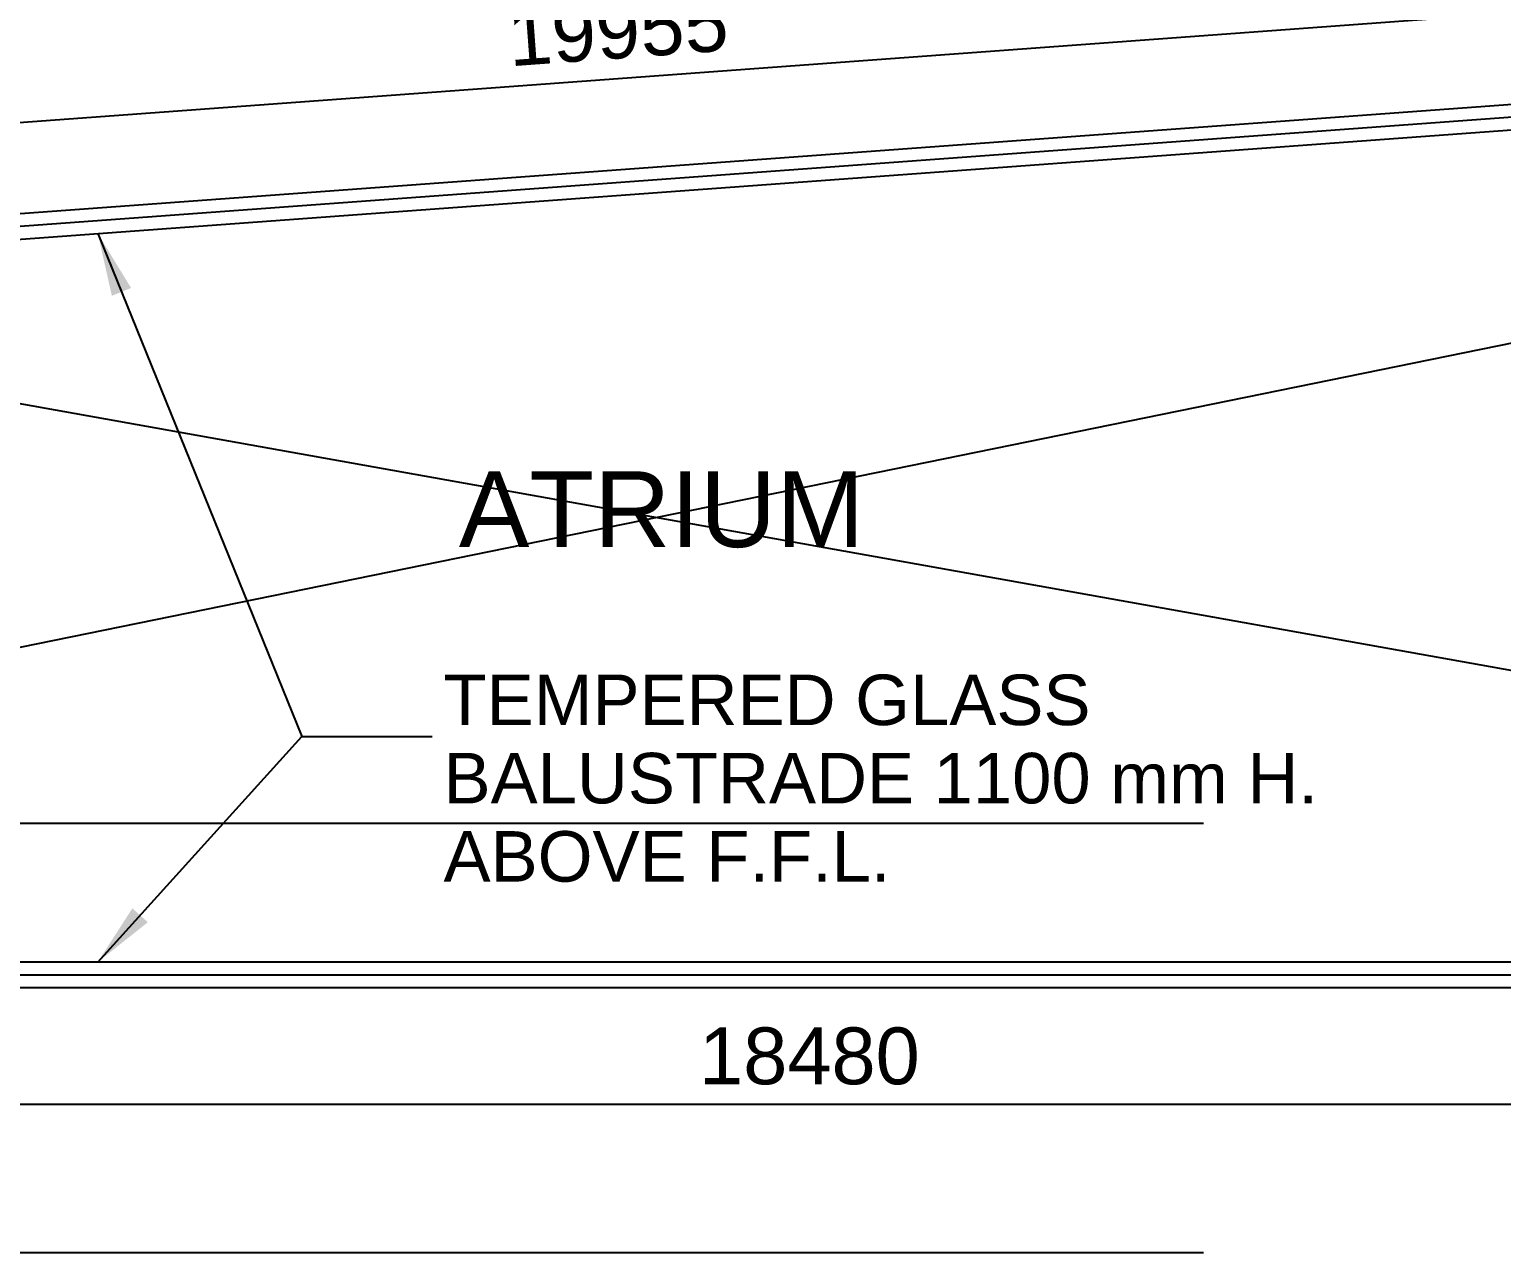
# Model space of a CAD drawing. Header units: millimetres. Extents: x -1214 to 72065, y 7230 to 56310.
# Drawn here: x 30872 to 36700, y 27000 to 31843 of the extents above; entities that cross this region are included whole.
import ezdxf
from ezdxf.enums import TextEntityAlignment as Align

# ---------------------------------------------------------------- set-up
doc = ezdxf.new("R2010")
doc.units = ezdxf.units.MM
doc.header["$MEASUREMENT"] = 0
doc.linetypes.add('CENTERX2', pattern=[101.6, 63.5, -12.7, 12.7, -12.7])
doc.layers.get('0').update_dxf_attribs({"color": 8})
doc.layers.get('Defpoints').update_dxf_attribs({"color": 8})
for name, color, linetype in [('arrow', 8, 'Continuous'), ('GBP Dim', 8, 'Continuous'), ('GBP Text 200', 8, 'Continuous'), ('GBP Text GBP 250', 8, 'Continuous'), ('grid', 8, 'CENTERX2'), ('SMOKE BARRIER', 8, 'Continuous'), ('TEXT Ref', 8, 'Continuous'), ('VOID HATCH', 8, 'Continuous'), ('WINDOW', 8, 'Continuous')]:
    doc.layers.add(name, color=color, linetype=linetype)
doc.styles.add('BH', font='arial.ttf')
doc.dimstyles.new('200 GBP', dxfattribs={"dimscale": 1.5, "dimtxt": 150, "dimasz": 50, "dimexe": 125, "dimexo": 50, "dimgap": 50, "dimtad": 1, "dimdec": 0, "dimzin": 0, "dimdsep": 46, "dimtxsty": 'BH', "dimblk": 'ARCHTICK', "dimcen": 0.09, "dimdle": 125, "dimclrd": 9, "dimclre": 9, "dimclrt": 1, "dimadec": 0, "dimazin": 0, "dimtfac": 1, "dimtdec": 0, "dimtix": 1, "dimtmove": 2, "dimatfit": 3, "dimldrblk": 'ARCHTICK', "dimfxl": 300, "dimfxlon": 1, "dimtolj": 1, "dimtzin": 0, "dimarcsym": 0})
doc.dimstyles.get("Standard").update_dxf_attribs({"dimtxt": 0.18, "dimasz": 0.18, "dimexe": 0.18, "dimexo": 0.0625, "dimgap": 0.09, "dimtad": 0, "dimtih": 1, "dimtoh": 1, "dimdec": 4, "dimzin": 0, "dimdsep": 46, "dimtxsty": 'Standard', "dimcen": 0.09, "dimadec": 0, "dimazin": 0, "dimtfac": 1, "dimtdec": 4, "dimtofl": 0, "dimtmove": 0, "dimatfit": 3, "dimfxl": 1, "dimtolj": 1, "dimtzin": 0, "dimarcsym": 0})

# ---------------------------------------------------------------- blocks, each defined once
blk = doc.blocks.new('A$C65CE4B9A')
at = {"layer": 'grid', "ltscale": 200}
for p, q in [((-66500, -6750), (0, -6750)), ((-66500, -8450), (0, -8450))]:
    blk.add_line(p, q, dxfattribs=at)
blk = doc.blocks.new('_ArchTick')
at = {"color": 0, "const_width": 0.1}
blk.add_lwpolyline([(0.5, 0.5), (-0.5, -0.5)], dxfattribs=at)
blk = doc.blocks.new('*D58')
at = {"layer": 'Defpoints', "color": 0, "transparency": 16777216}
for p in [(35702.3, 32974.2), (42052.7, 31885.7), (35815.7, 31428.3)]:
    blk.add_point(p, dxfattribs=at)
at = {"layer": 'GBP Dim', "color": 9, "lineweight": -2, "transparency": 16777216}
for p, q in [((41925.6, 33618.5), (42066.4, 31698.7)), ((41490.5, 33398.6), (42126.3, 33445.3)), ((41603.9, 31852.8), (42239.7, 31899.4))]:
    blk.add_line(p, q, dxfattribs=at)
at = {"layer": 'GBP Dim', "color": 9, "lineweight": -2, "transparency": 16777216, "xscale": 75, "yscale": 75, "zscale": 75}
for p, rotation in [((41939.3, 33431.5), 94.19418278322694), ((42052.7, 31885.7), 274.1941827832269)]:
    blk.add_blockref('_ArchTick', p, dxfattribs=dict(at, rotation=rotation))
at = {"layer": 'GBP Dim', "transparency": 16777216, "insert": (42185.4, 32672.5), "char_height": 225, "attachment_point": 5, "rotation": 274.19418, "style": 'BH'}
blk.add_mtext('\\A1;1550', dxfattribs=at)
blk = doc.blocks.new('*D97')
at = {"layer": 'Defpoints', "color": 0, "transparency": 16777216}
for p in [(43166.2, 32379.8), (43200, 31919.8), (23298.3, 30460.3)]:
    blk.add_point(p, dxfattribs=at)
at = {"layer": 'GBP Dim', "color": 9, "lineweight": -2, "transparency": 16777216}
for p, q in [((43194.5, 31994.6), (43155.3, 32529.4)), ((23115, 30909.4), (43315.8, 32390.8)), ((23292.8, 30535.1), (23253.6, 31070))]:
    blk.add_line(p, q, dxfattribs=at)
at = {"layer": 'GBP Dim', "color": 9, "lineweight": -2, "transparency": 16777216, "xscale": 75, "yscale": 75, "zscale": 75}
for p, rotation in [((43166.2, 32379.8), 4.194182783227751), ((23264.6, 30920.4), 184.1941827832277)]:
    blk.add_blockref('_ArchTick', p, dxfattribs=dict(at, rotation=rotation))
at = {"layer": 'GBP Dim', "transparency": 16777216, "insert": (33201.5, 31839.5), "char_height": 225, "attachment_point": 5, "rotation": 4.19418, "style": 'BH'}
blk.add_mtext('\\A1;19955', dxfattribs=at)
blk = doc.blocks.new('*D98')
at = {"layer": 'Defpoints', "color": 0, "transparency": 16777216}
for p in [(24720, 28150.1), (43200, 28150.1), (43200, 27587.3)]:
    blk.add_point(p, dxfattribs=at)
at = {"layer": 'GBP Dim', "color": 9, "lineweight": -2, "transparency": 16777216}
for p, q in [((24720, 28037.3), (24720, 27437.3)), ((43200, 28037.3), (43200, 27437.3)), ((24570, 27587.3), (43350, 27587.3))]:
    blk.add_line(p, q, dxfattribs=at)
at = {"layer": 'GBP Dim', "color": 9, "lineweight": -2, "transparency": 16777216, "xscale": 75, "yscale": 75, "zscale": 75, "rotation": 180}
blk.add_blockref('_ArchTick', (24720, 27587.3), dxfattribs=at)
at = {"layer": 'GBP Dim', "color": 9, "lineweight": -2, "transparency": 16777216, "xscale": 75, "yscale": 75, "zscale": 75}
blk.add_blockref('_ArchTick', (43200, 27587.3), dxfattribs=at)
at = {"layer": 'GBP Dim', "transparency": 16777216, "insert": (33960, 27777.2), "char_height": 225, "attachment_point": 5, "style": 'BH'}
blk.add_mtext('\\A1;18480', dxfattribs=at)

msp = doc.modelspace()

# ---------------------------------------------------------------- linework, layer by layer
at = {"layer": 'SMOKE BARRIER', "ltscale": 1000}
msp.add_lwpolyline([(37250, 28050), (43300, 28050), (43300, 32027.3), (23125.2, 30547.8), (24663.7, 28050)], close=True, dxfattribs=at)
at = {"layer": 'VOID HATCH', "ltscale": 50}
for points in [[(24719, 28150), (43200, 31919.7)], [(28250, 30823.4), (43200, 28150)]]:
    msp.add_lwpolyline(points, dxfattribs=at)
at = {"layer": 'WINDOW'}
for points in [[(37250, 28100), (43250, 28100), (43250, 31973.5), (23210.9, 30504), (24691.7, 28100), (27750, 28100)], [(43200, 28150), (37250, 28150), (37250, 29300), (36750, 29300), (36750, 28150), (28250, 28150), (28250, 29300), (27750, 29300), (27750, 28150), (24719, 28150), (24719, 28150), (23298.3, 30460.2), (43200, 31919.7), (43200, 28150)], [(28250, 28100), (36750, 28100)]]:
    msp.add_lwpolyline(points, dxfattribs=at)

# ---------------------------------------------------------------- block references
at = {"layer": 'TEXT Ref'}
msp.add_blockref('A$C65CE4B9A', (69000, 35450), dxfattribs=at)

# ---------------------------------------------------------------- texts
at = {"layer": 'GBP Text 200', "style": 'BH'}
for s, p in [('TEMPERED GLASS', (32511.4, 29088.5)), ('BALUSTRADE 1100 mm H.', (32511.4, 28778.6)), ('ABOVE F.F.L.', (32511.4, 28468.7))]:
    msp.add_text(s, height=200, dxfattribs=at).set_placement(p)
at = {"layer": 'GBP Text GBP 250', "style": 'BH'}
msp.add_text('ATRIUM', height=300, dxfattribs=at).set_placement((33374.9, 29793.4), align=Align.CENTER)

# ---------------------------------------------------------------- dimensions: what is measured, and where the dimension line sits
at = {"layer": 'GBP Dim'}
for p1, p2, distance, override, picture, middle in [((35702.3, 32974.2), (35815.7, 31428.3), 6253.8, {"dimclrt": 256}, '*D58', (42185.4, 32672.5)), ((23298.3, 30460.3), (43200, 31919.8), 461.3, {"dimexe": 100, "dimdle": 100, "dimclrt": 256}, '*D97', (33201.5, 31839.5))]:
    dim = msp.add_aligned_dim(p1=p1, p2=p2, distance=distance, dimstyle='200 GBP', override=override, dxfattribs=at)
    dim.commit()
    dim.dimension.update_dxf_attribs({"geometry": picture, "text_midpoint": middle})
dim = msp.add_linear_dim(base=(43200, 27587.3), p1=(24720, 28150.1), p2=(43200, 28150.1), dimstyle='200 GBP', override={"dimexe": 100, "dimdle": 100, "dimclrt": 256}, dxfattribs=at)
dim.commit()
dim.dimension.update_dxf_attribs({"geometry": '*D98', "text_midpoint": (33960, 27777.2)})

# ---------------------------------------------------------------- leaders
at = {"layer": 'arrow'}
for points in [[(31142.2, 31035.5), (31950.2, 29044.1), (32465.8, 29044.1)], [(31142.2, 28150), (31950.2, 29044.1), (32465.8, 29044.1)]]:
    msp.add_leader(points, dimstyle='Standard', override={"dimscale": 2, "dimtxt": 200, "dimasz": 125, "dimexe": 166.67, "dimexo": 100, "dimgap": 100, "dimtih": 0, "dimtoh": 0, "dimdec": 0, "dimrnd": 5.001, "dimtxsty": 'BH', "dimdle": 166.666667, "dimclrd": 9, "dimclre": 9, "dimclrt": 1, "dimtdec": 0, "dimtix": 1, "dimtofl": 1, "dimtmove": 2, "dimfxl": 50}, dxfattribs=at)

doc.saveas('drawing.dxf')
